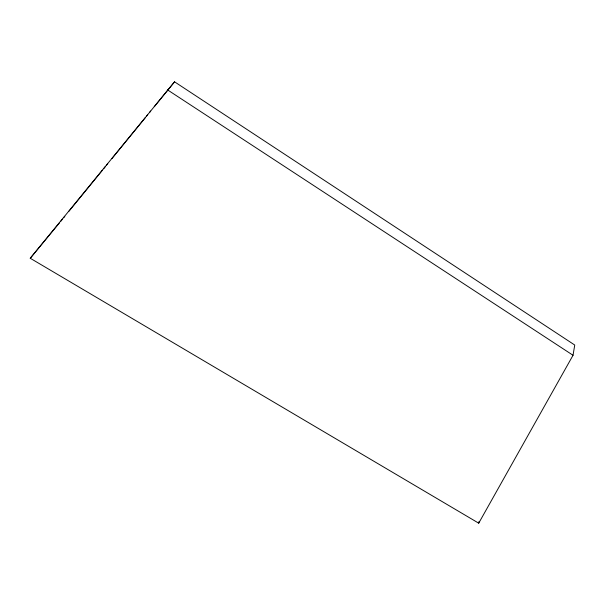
<?xml version="1.0" encoding="UTF-8"?>
<svg xmlns="http://www.w3.org/2000/svg" width="605" height="605" viewBox="0 0 605 605"><rect width="100%" height="100%" fill="white"/><g stroke="black" fill="none" stroke-linecap="round" stroke-linejoin="round"><path stroke-width="0.91" d="M573.033 355.271L574.75 345.039L174.55 81.819L30.25 258.259L478.721 523.181L573.033 355.271L167.593 89.918M478.721 523.181L479.084 521.381M59.449 222.882L30.25 258.259M60.644 221.422L62.428 219.229M63.623 217.77L64.818 216.31M68.993 211.19L102.389 170.262M103.584 168.795L105.368 166.602M106.563 165.142L107.758 163.683M111.933 158.563L145.329 117.635M146.523 116.168L147.711 114.708M149.503 112.515L150.698 111.055M154.275 106.669L174.55 81.819"/></g></svg>
